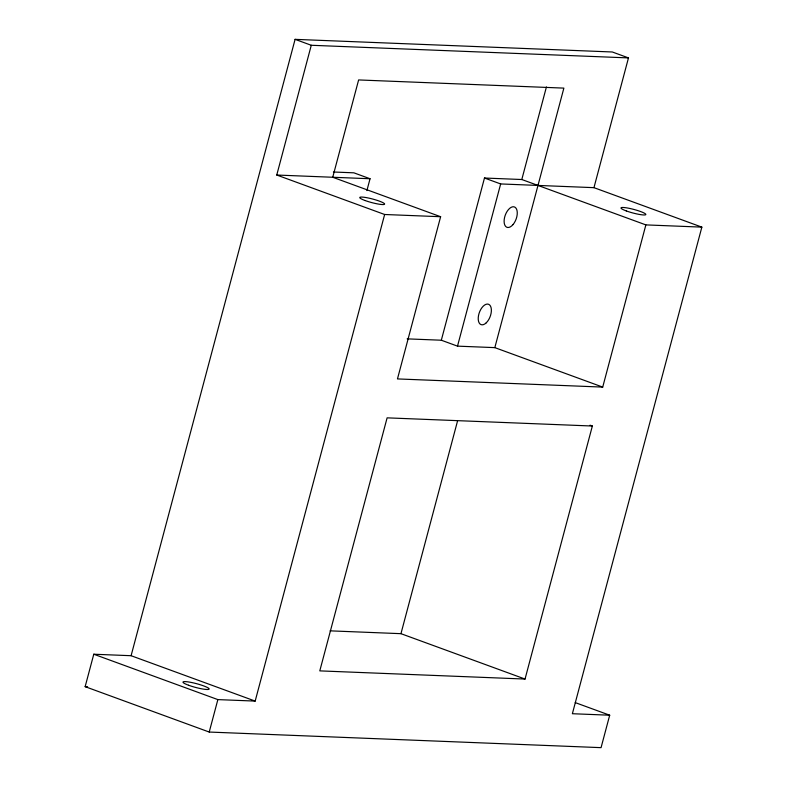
<?xml version="1.0" encoding="UTF-8"?>
<svg xmlns="http://www.w3.org/2000/svg" width="787" height="787" viewBox="0 0 787 787"><rect width="100%" height="100%" fill="white"/><g stroke="black" fill="none" stroke-linecap="round" stroke-linejoin="round"><path stroke-width="1.18" d="M85.144 686.658L93.781 654.223L131.095 655.709L255.175 701.089L384.646 214.497L440.631 216.72L397.465 378.921L602.714 387.096L645.871 224.895L701.856 227.128L572.375 713.72L609.699 715.206L601.061 747.65L209.224 732.048L85.144 686.658L87.603 686.756M131.095 655.709L295.095 39.35L612.296 51.981L628.479 57.904L593.959 187.66L500.66 183.942L484.477 178.029L441.32 340.22L407.145 338.863M384.646 214.497L276.758 175.029L311.278 45.272L628.479 57.904M209.224 732.048L217.861 699.604L255.175 701.089M366.899 190.582L370.047 178.747L353.865 172.825L333.403 172.009M441.32 340.22L457.503 346.142L500.66 183.942M330.097 630.849L400.957 633.673L457.532 421.025M484.477 178.029L521.801 179.515L546.424 86.944M457.503 346.142L494.826 347.628L563.876 88.114L358.626 79.94L332.734 177.262L440.631 216.72M592.355 426.023L387.115 417.848L319.788 670.878L525.037 679.053L592.355 426.023L590.063 425.187M276.758 175.029L370.047 178.747M295.095 39.35L311.278 45.272M593.959 187.66L701.856 227.128M521.801 179.515L645.871 224.895M494.826 347.628L602.714 387.096M400.957 633.673L525.037 679.053M575.228 702.604L609.699 715.206M93.781 654.223L217.861 699.604M188.595 685.251A13.566 1.938 14.9 0 0 209.135 689.117A13.566 1.938 14.9 0 0 190.444 682.28A13.566 1.938 14.9 0 0 188.595 685.251M365.089 200.528A12.887 1.84 14.9 0 0 384.597 204.197A12.887 1.84 14.9 0 0 366.85 197.704A12.887 1.84 14.9 0 0 365.089 200.528M626.314 210.936A12.887 1.84 14.9 0 0 645.822 214.605A12.887 1.84 14.9 0 0 628.075 208.112A12.887 1.84 14.9 0 0 626.314 210.936M512.967 224.629A10.851 5.775 -69.9 0 0 514.895 207.158A10.851 5.775 -69.9 0 0 504.201 219.603A10.851 5.775 -69.9 0 0 512.967 224.629M486.258 322.808A10.851 5.775 -69.9 0 0 489.622 304.933A10.851 5.775 -69.9 0 0 478.506 315.597A10.851 5.775 -69.9 0 0 486.258 322.808"/></g></svg>
